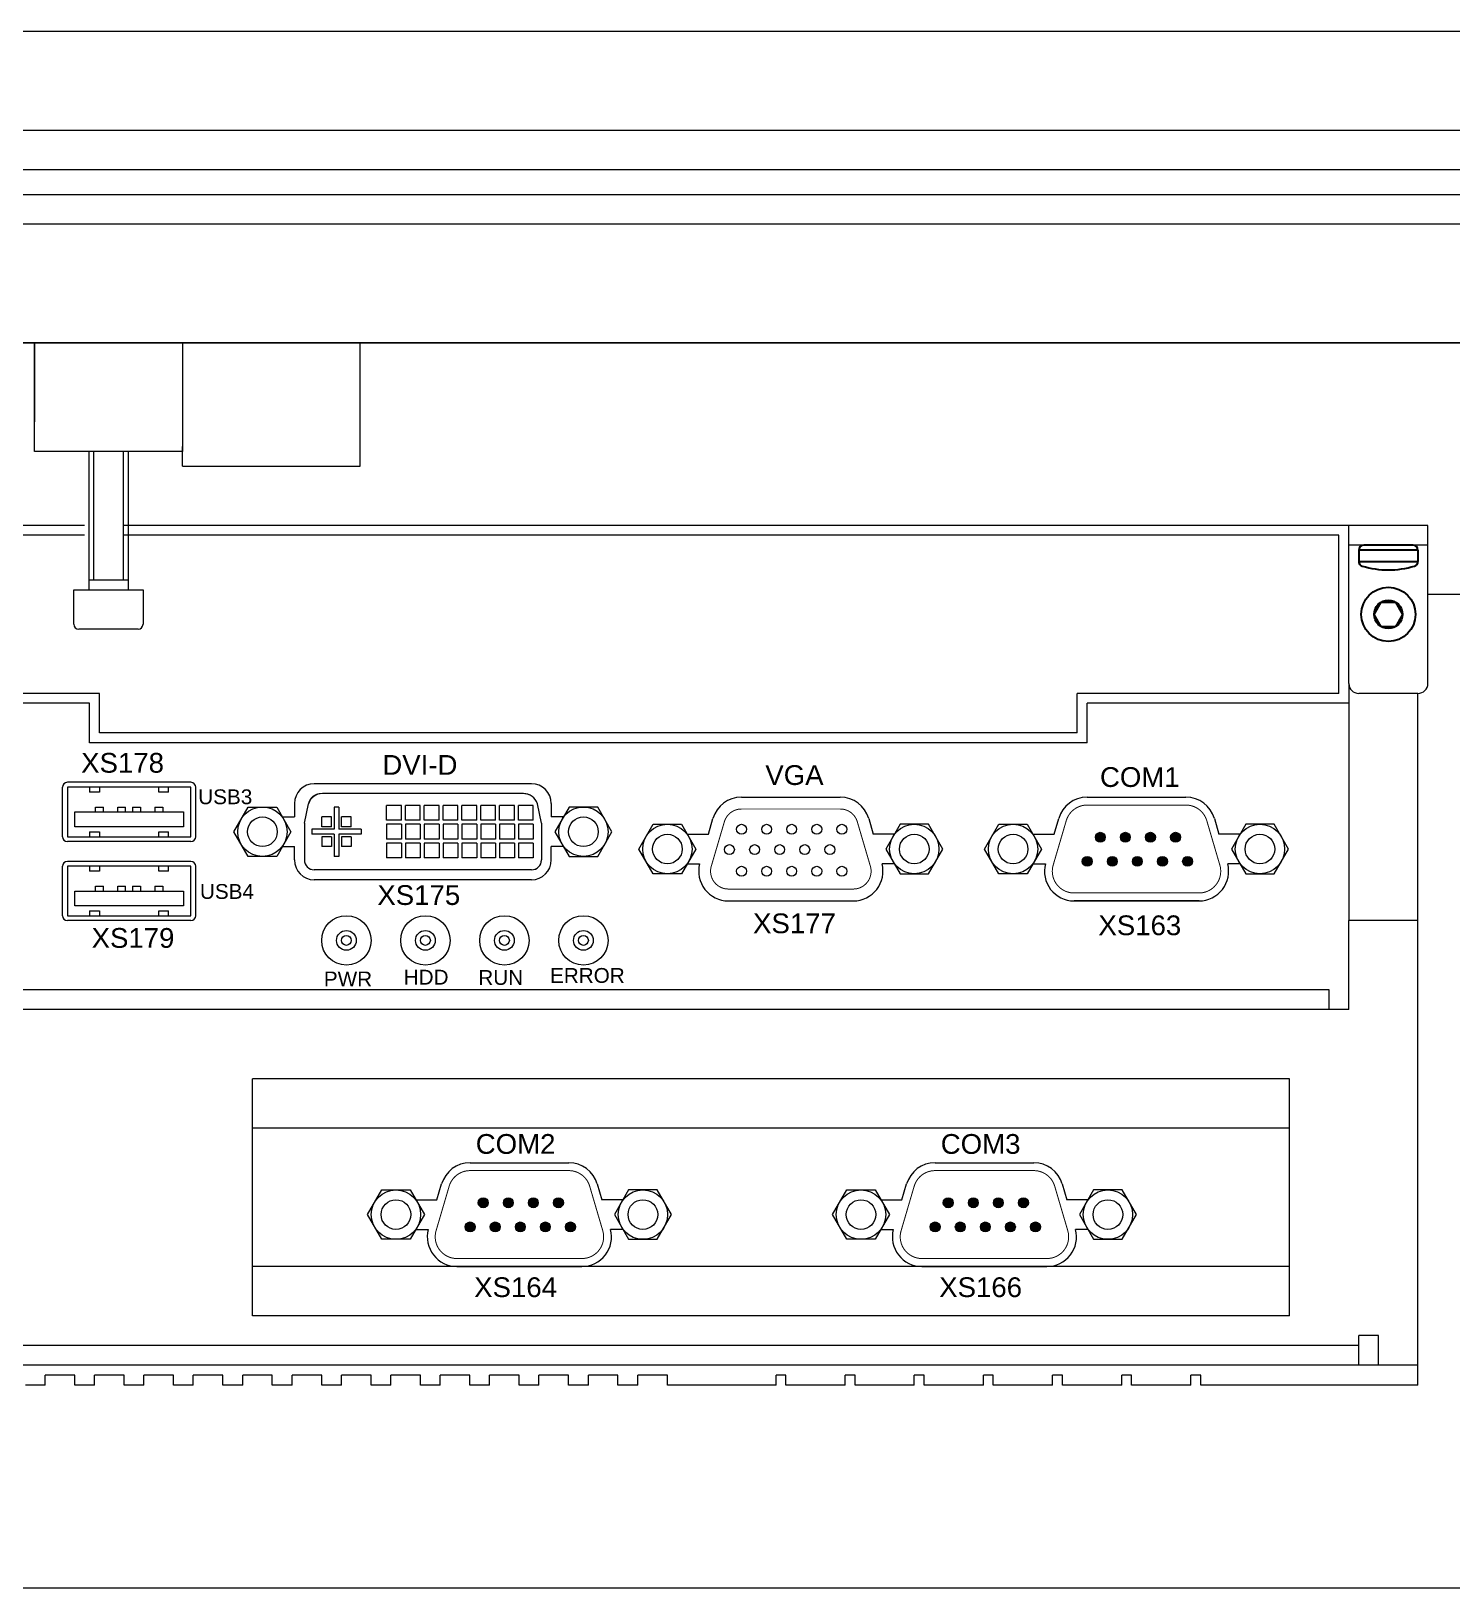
# Model space of a CAD drawing. Extents: x -2364 to 9601, y -871 to 1549.
# Drawn here: x 3772.4 to 3916.3, y -154 to 3.6 of the extents above; entities that cross this region are included whole.
import ezdxf

# ---------------------------------------------------------------- set-up
doc = ezdxf.new("R2010")
doc.units = 0
doc.layers.get('0').update_dxf_attribs({"linetype": 'CONTINUOUS'})

# ---------------------------------------------------------------- blocks, each defined once
blk = doc.blocks.new('DIN912_M3_TV')
for p, q in [((-1.44, 0), (-0.72, 1.25)), ((-0.72, -1.25), (-1.44, 0)), ((-0.72, 1.25), (0.72, 1.25)), ((0.72, 1.25), (1.44, 0)), ((1.44, 0), (0.72, -1.25)), ((0.72, -1.25), (-0.72, -1.25))]:
    blk.add_line(p, q)
for radius in [2.75, 1.44]:
    blk.add_circle((0, 0), radius)
blk = doc.blocks.new('DIN7985_M3_SV')
for p, q in [((0, 2.5), (0, -2.5)), ((0.5, 3), (0.5, -3)), ((0.5, 3), (1.64, 3)), ((1.64, -3), (1.64, 3)), ((0.5, -3), (1.64, -3))]:
    blk.add_line(p, q)
for centre, radius, start, end in [((0.5, 2.5), 0.5, 90, 180), ((1.64, 2.5), 0.5, 16.6015, 90), ((-6.75, 0), 9.25, 343.3985, 16.6015), ((0.5, -2.5), 0.5, 180, 270), ((1.64, -2.5), 0.5, 270, 343.3985)]:
    blk.add_arc(centre, radius, start, end)

msp = doc.modelspace()

# ---------------------------------------------------------------- linework, layer by layer
at = {"lineweight": 9}
for p, q in [((3545.16709, 3.5708), (4015.41901, 3.5708)), ((3772.74047, -27.96165), (3772.74047, -35.96165)), ((3772.74047, -38.96165), (3772.74047, -27.96165)), ((3787.74047, -27.96165), (3787.74047, -38.96165)), ((3805.74047, -40.46165), (3805.74047, -27.96165)), ((3787.74047, -38.96165), (3772.74047, -38.96165)), ((3778.24047, -38.96165), (3778.24047, -52.96165)), ((3778.74047, -38.96165), (3778.74047, -51.96165)), ((3781.74047, -38.96165), (3781.74047, -51.96165)), ((3782.24047, -38.96165), (3782.24047, -52.96165)), ((3787.74047, -40.46165), (3787.74047, -38.46165)), ((3787.74047, -40.46165), (3805.74047, -40.46165)), ((3777.83125, -46.46165), (3668.0329, -46.46165)), ((3913.83125, -46.46165), (3781.83125, -46.46165)), ((3905.83125, -62.46165), (3905.83125, -46.46165)), ((3913.83125, -62.46165), (3913.83125, -46.46165)), ((3777.83125, -47.46165), (3667.39677, -47.46165)), ((3904.83125, -47.46165), (3781.83125, -47.46165)), ((3904.83125, -63.46165), (3904.83125, -47.46165)), ((3913.83125, -48.46165), (3905.83125, -48.46165)), ((3778.24047, -51.96165), (3782.24047, -51.96165)), ((3776.74047, -52.96165), (3783.74047, -52.96165)), ((3776.74047, -56.46165), (3776.74047, -52.96165)), ((3783.74047, -52.96165), (3783.74047, -56.46165)), ((3926.74047, -53.46165), (3913.83125, -53.46165)), ((3783.24047, -56.96165), (3777.24047, -56.96165)), ((3905.83125, -62.46165), (3905.83125, -86.46165)), ((3779.33125, -63.46165), (3713.83125, -63.46165)), ((3778.33125, -64.46165), (3714.83125, -64.46165)), ((3778.33125, -68.46165), (3778.33125, -64.46165)), ((3779.33125, -67.46165), (3779.33125, -63.46165)), ((3904.83125, -63.46165), (3878.33125, -63.46165)), ((3878.33125, -67.46165), (3878.33125, -63.46165)), ((3905.83125, -64.46165), (3879.33125, -64.46165)), ((3879.33125, -68.46165), (3879.33125, -64.46165)), ((3912.83125, -63.46165), (3906.83125, -63.46165)), ((3912.83125, -133.46165), (3912.83125, -63.46165)), ((3878.33125, -67.46165), (3779.33125, -67.46165)), ((3879.33125, -68.46165), (3778.33125, -68.46165)), ((3788.58125, -72.46165), (3776.08125, -72.46165)), ((3775.58125, -77.96165), (3775.58125, -72.96165)), ((3788.58125, -72.96165), (3776.08125, -72.96165)), ((3776.08125, -72.96165), (3776.08125, -77.96165)), ((3778.33125, -72.96165), (3778.33125, -73.46165)), ((3779.33125, -73.46165), (3778.33125, -73.46165)), ((3779.33125, -72.96165), (3779.33125, -73.46165)), ((3785.33125, -73.46165), (3785.33125, -72.96165)), ((3786.33125, -73.46165), (3785.33125, -73.46165)), ((3786.33125, -73.46165), (3786.33125, -72.96165)), ((3788.58125, -77.96165), (3788.58125, -72.96165)), ((3789.08125, -77.96165), (3789.08125, -72.96165)), ((3823.08125, -72.60165), (3801.08125, -72.60165)), ((3822.25011, -73.60165), (3801.91239, -73.60165)), ((3844.32773, -73.96165), (3854.33478, -73.96165)), ((3879.32773, -73.96165), (3889.33478, -73.96165)), ((3776.83125, -76.96165), (3776.83125, -75.46165)), ((3776.83125, -75.46165), (3787.83125, -75.46165)), ((3778.93125, -74.96165), (3779.73125, -74.96165)), ((3778.93125, -75.46165), (3778.93125, -74.96165)), ((3779.73125, -75.46165), (3779.73125, -74.96165)), ((3781.18125, -74.96165), (3781.98125, -74.96165)), ((3781.18125, -75.46165), (3781.18125, -74.96165)), ((3781.98125, -75.46165), (3781.98125, -74.96165)), ((3782.68125, -74.96165), (3783.48125, -74.96165)), ((3782.68125, -74.96165), (3782.68125, -75.46165)), ((3783.48125, -74.96165), (3783.48125, -75.46165)), ((3784.93125, -74.96165), (3785.73125, -74.96165)), ((3784.93125, -74.96165), (3784.93125, -75.46165)), ((3785.73125, -74.96165), (3785.73125, -75.46165)), ((3787.83125, -75.46165), (3787.83125, -76.96165)), ((3792.9445, -77.46165), (3794.38788, -74.96165)), ((3794.38788, -74.96165), (3797.27463, -74.96165)), ((3797.27463, -74.96165), (3798.718, -77.46165)), ((3799.08125, -74.60165), (3799.08125, -75.96165)), ((3800.08125, -76.60165), (3800.48937, -74.62731)), ((3803.58125, -74.96165), (3803.08125, -74.96165)), ((3803.08125, -74.96165), (3803.08125, -77.21165)), ((3803.58125, -74.96165), (3803.58125, -77.21165)), ((3808.40625, -76.30665), (3808.40625, -74.80665)), ((3809.90625, -74.80665), (3808.40625, -74.80665)), ((3809.90625, -76.30665), (3809.90625, -74.80665)), ((3810.31125, -76.30665), (3810.31125, -74.80665)), ((3811.81125, -74.80665), (3810.31125, -74.80665)), ((3811.81125, -76.30665), (3811.81125, -74.80665)), ((3812.21625, -76.30665), (3812.21625, -74.80665)), ((3813.71625, -74.80665), (3812.21625, -74.80665)), ((3813.71625, -76.30665), (3813.71625, -74.80665)), ((3814.12125, -76.30665), (3814.12125, -74.80665)), ((3815.62125, -74.80665), (3814.12125, -74.80665)), ((3815.62125, -76.30665), (3815.62125, -74.80665)), ((3816.02625, -76.30665), (3816.02625, -74.80665)), ((3817.52625, -74.80665), (3816.02625, -74.80665)), ((3817.52625, -76.30665), (3817.52625, -74.80665)), ((3817.93125, -76.30665), (3817.93125, -74.80665)), ((3819.43125, -74.80665), (3817.93125, -74.80665)), ((3819.43125, -76.30665), (3819.43125, -74.80665)), ((3819.83625, -76.30665), (3819.83625, -74.80665)), ((3821.33625, -74.80665), (3819.83625, -74.80665)), ((3821.33625, -76.30665), (3821.33625, -74.80665)), ((3823.24125, -74.80665), (3821.74125, -74.80665)), ((3821.74125, -76.30665), (3821.74125, -74.80665)), ((3823.24125, -76.30665), (3823.24125, -74.80665)), ((3824.08125, -76.60165), (3823.67314, -74.62731)), ((3825.08125, -74.60165), (3825.08125, -75.96165)), ((3826.88788, -74.96165), (3825.4445, -77.46165)), ((3829.77463, -74.96165), (3826.88788, -74.96165)), ((3831.218, -77.46165), (3829.77463, -74.96165)), ((3787.83125, -76.96165), (3776.83125, -76.96165)), ((3797.85198, -75.96165), (3799.08125, -75.96165)), ((3800.08125, -76.60165), (3800.08125, -80.32165)), ((3802.83125, -75.96165), (3801.83125, -75.96165)), ((3801.83125, -76.96165), (3801.83125, -75.96165)), ((3802.83125, -76.96165), (3801.83125, -76.96165)), ((3802.83125, -76.96165), (3802.83125, -75.96165)), ((3803.83125, -76.96165), (3803.83125, -75.96165)), ((3804.83125, -75.96165), (3803.83125, -75.96165)), ((3804.83125, -76.96165), (3803.83125, -76.96165)), ((3804.83125, -76.96165), (3804.83125, -75.96165)), ((3809.90625, -76.30665), (3808.40625, -76.30665)), ((3808.40625, -76.71165), (3808.40625, -78.21165)), ((3809.90625, -76.71165), (3808.40625, -76.71165)), ((3809.90625, -76.71165), (3809.90625, -78.21165)), ((3811.81125, -76.30665), (3810.31125, -76.30665)), ((3810.31125, -76.71165), (3810.31125, -78.21165)), ((3811.81125, -76.71165), (3810.31125, -76.71165)), ((3811.81125, -76.71165), (3811.81125, -78.21165)), ((3813.71625, -76.30665), (3812.21625, -76.30665)), ((3812.21625, -76.71165), (3812.21625, -78.21165)), ((3813.71625, -76.71165), (3812.21625, -76.71165)), ((3813.71625, -76.71165), (3813.71625, -78.21165)), ((3815.62125, -76.30665), (3814.12125, -76.30665)), ((3814.12125, -76.71165), (3814.12125, -78.21165)), ((3815.62125, -76.71165), (3814.12125, -76.71165)), ((3815.62125, -76.71165), (3815.62125, -78.21165)), ((3817.52625, -76.30665), (3816.02625, -76.30665)), ((3816.02625, -76.71165), (3816.02625, -78.21165)), ((3817.52625, -76.71165), (3816.02625, -76.71165)), ((3817.52625, -76.71165), (3817.52625, -78.21165)), ((3819.43125, -76.30665), (3817.93125, -76.30665)), ((3817.93125, -76.71165), (3817.93125, -78.21165)), ((3819.43125, -76.71165), (3817.93125, -76.71165)), ((3819.43125, -76.71165), (3819.43125, -78.21165)), ((3821.33625, -76.30665), (3819.83625, -76.30665)), ((3819.83625, -76.71165), (3819.83625, -78.21165)), ((3821.33625, -76.71165), (3819.83625, -76.71165)), ((3821.33625, -76.71165), (3821.33625, -78.21165)), ((3823.24125, -76.30665), (3821.74125, -76.30665)), ((3823.24125, -76.71165), (3821.74125, -76.71165)), ((3821.74125, -76.71165), (3821.74125, -78.21165)), ((3823.24125, -76.71165), (3823.24125, -78.21165)), ((3824.08125, -76.60165), (3824.08125, -80.32165)), ((3826.31053, -75.96165), (3825.08125, -75.96165)), ((3833.9445, -79.21165), (3835.38788, -76.71165)), ((3835.38788, -76.71165), (3838.27463, -76.71165)), ((3838.27463, -76.71165), (3839.718, -79.21165)), ((3840.98007, -77.71165), (3841.44963, -76.11515)), ((3857.21287, -76.11515), (3857.68243, -77.71165)), ((3860.38788, -76.71165), (3858.9445, -79.21165)), ((3863.27463, -76.71165), (3860.38788, -76.71165)), ((3864.718, -79.21165), (3863.27463, -76.71165)), ((3868.9445, -79.21165), (3870.38788, -76.71165)), ((3870.38788, -76.71165), (3873.27463, -76.71165)), ((3873.27463, -76.71165), (3874.718, -79.21165)), ((3875.98007, -77.71165), (3876.44963, -76.11515)), ((3892.21287, -76.11515), (3892.68243, -77.71165)), ((3895.38788, -76.71165), (3893.9445, -79.21165)), ((3898.27463, -76.71165), (3895.38788, -76.71165)), ((3899.718, -79.21165), (3898.27463, -76.71165)), ((3776.08125, -77.96165), (3788.58125, -77.96165)), ((3788.58125, -78.46165), (3776.08125, -78.46165)), ((3778.33125, -77.46165), (3779.33125, -77.46165)), ((3778.33125, -77.46165), (3778.33125, -77.96165)), ((3779.33125, -77.46165), (3779.33125, -77.96165)), ((3785.33125, -77.46165), (3786.33125, -77.46165)), ((3785.33125, -77.96165), (3785.33125, -77.46165)), ((3786.33125, -77.96165), (3786.33125, -77.46165)), ((3794.38788, -79.96165), (3792.9445, -77.46165)), ((3798.718, -77.46165), (3797.27463, -79.96165)), ((3800.83125, -77.21165), (3800.83125, -77.71165)), ((3803.08125, -77.21165), (3800.83125, -77.21165)), ((3803.08125, -77.71165), (3800.83125, -77.71165)), ((3801.83125, -77.96165), (3801.83125, -78.96165)), ((3802.83125, -77.96165), (3801.83125, -77.96165)), ((3802.83125, -77.96165), (3802.83125, -78.96165)), ((3803.08125, -77.71165), (3803.08125, -79.96165)), ((3805.83125, -77.21165), (3803.58125, -77.21165)), ((3805.83125, -77.71165), (3803.58125, -77.71165)), ((3803.58125, -77.71165), (3803.58125, -79.96165)), ((3804.83125, -77.96165), (3803.83125, -77.96165)), ((3803.83125, -77.96165), (3803.83125, -78.96165)), ((3804.83125, -77.96165), (3804.83125, -78.96165)), ((3805.83125, -77.21165), (3805.83125, -77.71165)), ((3809.90625, -78.21165), (3808.40625, -78.21165)), ((3809.90625, -78.61665), (3808.40625, -78.61665)), ((3808.40625, -78.61665), (3808.40625, -80.11665)), ((3809.90625, -78.61665), (3809.90625, -80.11665)), ((3811.81125, -78.21165), (3810.31125, -78.21165)), ((3811.81125, -78.61665), (3810.31125, -78.61665)), ((3810.31125, -78.61665), (3810.31125, -80.11665)), ((3811.81125, -78.61665), (3811.81125, -80.11665)), ((3813.71625, -78.21165), (3812.21625, -78.21165)), ((3813.71625, -78.61665), (3812.21625, -78.61665)), ((3812.21625, -78.61665), (3812.21625, -80.11665)), ((3813.71625, -78.61665), (3813.71625, -80.11665)), ((3815.62125, -78.21165), (3814.12125, -78.21165)), ((3815.62125, -78.61665), (3814.12125, -78.61665)), ((3814.12125, -78.61665), (3814.12125, -80.11665)), ((3815.62125, -78.61665), (3815.62125, -80.11665)), ((3817.52625, -78.21165), (3816.02625, -78.21165)), ((3817.52625, -78.61665), (3816.02625, -78.61665)), ((3816.02625, -78.61665), (3816.02625, -80.11665)), ((3817.52625, -78.61665), (3817.52625, -80.11665)), ((3819.43125, -78.21165), (3817.93125, -78.21165)), ((3819.43125, -78.61665), (3817.93125, -78.61665)), ((3817.93125, -78.61665), (3817.93125, -80.11665)), ((3819.43125, -78.61665), (3819.43125, -80.11665)), ((3821.33625, -78.21165), (3819.83625, -78.21165)), ((3821.33625, -78.61665), (3819.83625, -78.61665)), ((3819.83625, -78.61665), (3819.83625, -80.11665)), ((3821.33625, -78.61665), (3821.33625, -80.11665)), ((3823.24125, -78.21165), (3821.74125, -78.21165)), ((3823.24125, -78.61665), (3821.74125, -78.61665)), ((3821.74125, -78.61665), (3821.74125, -80.11665)), ((3823.24125, -78.61665), (3823.24125, -80.11665)), ((3825.4445, -77.46165), (3826.88788, -79.96165)), ((3829.77463, -79.96165), (3831.218, -77.46165)), ((3838.85198, -77.71165), (3840.98007, -77.71165)), ((3859.81053, -77.71165), (3857.68243, -77.71165)), ((3873.85198, -77.71165), (3875.98007, -77.71165)), ((3894.81053, -77.71165), (3892.68243, -77.71165)), ((3797.27463, -79.96165), (3794.38788, -79.96165)), ((3797.85198, -78.96165), (3799.08125, -78.96165)), ((3799.08125, -80.32165), (3799.08125, -78.96165)), ((3802.83125, -78.96165), (3801.83125, -78.96165)), ((3803.58125, -79.96165), (3803.08125, -79.96165)), ((3804.83125, -78.96165), (3803.83125, -78.96165)), ((3809.90625, -80.11665), (3808.40625, -80.11665)), ((3811.81125, -80.11665), (3810.31125, -80.11665)), ((3813.71625, -80.11665), (3812.21625, -80.11665)), ((3815.62125, -80.11665), (3814.12125, -80.11665)), ((3817.52625, -80.11665), (3816.02625, -80.11665)), ((3819.43125, -80.11665), (3817.93125, -80.11665)), ((3821.33625, -80.11665), (3819.83625, -80.11665)), ((3823.24125, -80.11665), (3821.74125, -80.11665)), ((3826.31053, -78.96165), (3825.08125, -78.96165)), ((3825.08125, -80.32165), (3825.08125, -78.96165)), ((3826.88788, -79.96165), (3829.77463, -79.96165)), ((3835.38788, -81.71165), (3833.9445, -79.21165)), ((3839.718, -79.21165), (3838.27463, -81.71165)), ((3858.9445, -79.21165), (3860.38788, -81.71165)), ((3863.27463, -81.71165), (3864.718, -79.21165)), ((3870.38788, -81.71165), (3868.9445, -79.21165)), ((3874.718, -79.21165), (3873.27463, -81.71165)), ((3893.9445, -79.21165), (3895.38788, -81.71165)), ((3898.27463, -81.71165), (3899.718, -79.21165)), ((3775.58125, -85.96165), (3775.58125, -80.96165)), ((3788.58125, -80.46165), (3776.08125, -80.46165)), ((3776.08125, -80.96165), (3776.08125, -85.96165)), ((3788.58125, -80.96165), (3776.08125, -80.96165)), ((3778.33125, -80.96165), (3778.33125, -81.46165)), ((3779.33125, -81.46165), (3778.33125, -81.46165)), ((3779.33125, -80.96165), (3779.33125, -81.46165)), ((3785.33125, -81.46165), (3785.33125, -80.96165)), ((3786.33125, -81.46165), (3785.33125, -81.46165)), ((3786.33125, -81.46165), (3786.33125, -80.96165)), ((3788.58125, -85.96165), (3788.58125, -80.96165)), ((3789.08125, -85.96165), (3789.08125, -80.96165)), ((3823.08125, -81.32165), (3801.08125, -81.32165)), ((3838.27463, -81.71165), (3835.38788, -81.71165)), ((3838.85198, -80.71165), (3840.09946, -80.71165)), ((3859.81053, -80.71165), (3858.56304, -80.71165)), ((3860.38788, -81.71165), (3863.27463, -81.71165)), ((3873.27463, -81.71165), (3870.38788, -81.71165)), ((3873.85198, -80.71165), (3875.09946, -80.71165)), ((3894.81053, -80.71165), (3893.56304, -80.71165)), ((3895.38788, -81.71165), (3898.27463, -81.71165)), ((3776.83125, -83.46165), (3787.83125, -83.46165)), ((3776.83125, -84.96165), (3776.83125, -83.46165)), ((3778.93125, -83.46165), (3778.93125, -82.96165)), ((3778.93125, -82.96165), (3779.73125, -82.96165)), ((3779.73125, -83.46165), (3779.73125, -82.96165)), ((3781.18125, -83.46165), (3781.18125, -82.96165)), ((3781.18125, -82.96165), (3781.98125, -82.96165)), ((3781.98125, -83.46165), (3781.98125, -82.96165)), ((3782.68125, -82.96165), (3782.68125, -83.46165)), ((3782.68125, -82.96165), (3783.48125, -82.96165)), ((3783.48125, -82.96165), (3783.48125, -83.46165)), ((3784.93125, -82.96165), (3784.93125, -83.46165)), ((3784.93125, -82.96165), (3785.73125, -82.96165)), ((3785.73125, -82.96165), (3785.73125, -83.46165)), ((3787.83125, -83.46165), (3787.83125, -84.96165)), ((3823.08125, -82.32165), (3801.08125, -82.32165)), ((3787.83125, -84.96165), (3776.83125, -84.96165)), ((3843.0042, -84.46165), (3855.6583, -84.46165)), ((3878.0042, -84.46165), (3890.6583, -84.46165)), ((3890.6583, -84.46165), (3878.0042, -84.46165)), ((3776.08125, -85.96165), (3788.58125, -85.96165)), ((3788.58125, -86.46165), (3776.08125, -86.46165)), ((3778.33125, -85.46165), (3778.33125, -85.96165)), ((3778.33125, -85.46165), (3779.33125, -85.46165)), ((3779.33125, -85.46165), (3779.33125, -85.96165)), ((3785.33125, -85.96165), (3785.33125, -85.46165)), ((3785.33125, -85.46165), (3786.33125, -85.46165)), ((3786.33125, -85.96165), (3786.33125, -85.46165)), ((3905.83125, -95.46165), (3905.83125, -86.46165)), ((3912.83125, -86.46165), (3905.83125, -86.46165)), ((3903.83125, -93.46165), (3656.85199, -93.46165)), ((3903.83125, -95.46165), (3903.83125, -93.46165)), ((3905.83125, -95.46165), (3656.94982, -95.46165)), ((3899.83125, -102.46165), (3794.83125, -102.46165)), ((3794.83125, -126.46165), (3794.83125, -102.46165)), ((3899.83125, -102.46165), (3794.83125, -102.46165)), ((3794.83125, -126.46165), (3794.83125, -102.46165)), ((3899.83125, -126.46165), (3899.83125, -102.46165)), ((3899.83125, -126.46165), (3899.83125, -102.46165)), ((3899.83125, -107.46165), (3794.83125, -107.46165)), ((3899.83125, -107.46165), (3794.83125, -107.46165)), ((3816.84814, -110.96165), (3826.85519, -110.96165)), ((3863.93093, -110.96165), (3873.93798, -110.96165)), ((3813.50049, -114.71165), (3813.97004, -113.11515)), ((3829.73329, -113.11515), (3830.20284, -114.71165)), ((3860.58327, -114.71165), (3861.05283, -113.11515)), ((3876.81607, -113.11515), (3877.28563, -114.71165)), ((3806.46491, -116.21165), (3807.90829, -113.71165)), ((3807.90829, -113.71165), (3810.79504, -113.71165)), ((3810.79504, -113.71165), (3812.23842, -116.21165)), ((3811.37239, -114.71165), (3813.50049, -114.71165)), ((3832.33094, -114.71165), (3830.20284, -114.71165)), ((3832.90829, -113.71165), (3831.46491, -116.21165)), ((3835.79504, -113.71165), (3832.90829, -113.71165)), ((3837.23842, -116.21165), (3835.79504, -113.71165)), ((3853.5477, -116.21165), (3854.99108, -113.71165)), ((3854.99108, -113.71165), (3857.87783, -113.71165)), ((3857.87783, -113.71165), (3859.3212, -116.21165)), ((3858.45518, -114.71165), (3860.58327, -114.71165)), ((3879.41373, -114.71165), (3877.28563, -114.71165)), ((3879.99108, -113.71165), (3878.5477, -116.21165)), ((3882.87783, -113.71165), (3879.99108, -113.71165)), ((3884.3212, -116.21165), (3882.87783, -113.71165)), ((3807.90829, -118.71165), (3806.46491, -116.21165)), ((3812.23842, -116.21165), (3810.79504, -118.71165)), ((3831.46491, -116.21165), (3832.90829, -118.71165)), ((3835.79504, -118.71165), (3837.23842, -116.21165)), ((3854.99108, -118.71165), (3853.5477, -116.21165)), ((3859.3212, -116.21165), (3857.87783, -118.71165)), ((3878.5477, -116.21165), (3879.99108, -118.71165)), ((3882.87783, -118.71165), (3884.3212, -116.21165)), ((3811.37239, -117.71165), (3812.61987, -117.71165)), ((3832.33094, -117.71165), (3831.08346, -117.71165)), ((3858.45518, -117.71165), (3859.70266, -117.71165)), ((3879.41373, -117.71165), (3878.16624, -117.71165)), ((3810.79504, -118.71165), (3807.90829, -118.71165)), ((3832.90829, -118.71165), (3835.79504, -118.71165)), ((3857.87783, -118.71165), (3854.99108, -118.71165)), ((3879.99108, -118.71165), (3882.87783, -118.71165)), ((3899.83125, -121.46165), (3794.83125, -121.46165)), ((3899.83125, -121.46165), (3794.83125, -121.46165)), ((3828.17872, -121.46165), (3815.52461, -121.46165)), ((3815.52461, -121.46165), (3828.17872, -121.46165)), ((3875.2615, -121.46165), (3862.6074, -121.46165)), ((3862.6074, -121.46165), (3875.2615, -121.46165)), ((3899.83125, -126.46165), (3794.83125, -126.46165)), ((3899.83125, -126.46165), (3794.83125, -126.46165)), ((3908.83125, -128.46165), (3906.83125, -128.46165)), ((3906.83125, -131.46165), (3906.83125, -128.46165)), ((3908.83125, -131.46165), (3908.83125, -128.46165)), ((3906.83125, -129.46165), (3657.98082, -129.46165)), ((3912.83125, -131.46165), (3658.41455, -131.46165)), ((3773.83125, -133.46165), (3771.83125, -133.46165)), ((3773.83125, -133.46165), (3773.83125, -132.46165)), ((3776.83125, -132.46165), (3773.83125, -132.46165)), ((3776.83125, -133.46165), (3776.83125, -132.46165)), ((3778.83125, -133.46165), (3776.83125, -133.46165)), ((3778.83125, -133.46165), (3778.83125, -132.46165)), ((3781.83125, -132.46165), (3778.83125, -132.46165)), ((3781.83125, -133.46165), (3781.83125, -132.46165)), ((3783.83125, -133.46165), (3781.83125, -133.46165)), ((3783.83125, -133.46165), (3783.83125, -132.46165)), ((3786.83125, -132.46165), (3783.83125, -132.46165)), ((3786.83125, -133.46165), (3786.83125, -132.46165)), ((3788.83125, -133.46165), (3786.83125, -133.46165)), ((3788.83125, -133.46165), (3788.83125, -132.46165)), ((3791.83125, -132.46165), (3788.83125, -132.46165)), ((3791.83125, -133.46165), (3791.83125, -132.46165)), ((3793.83125, -133.46165), (3791.83125, -133.46165)), ((3796.83125, -132.46165), (3793.83125, -132.46165)), ((3793.83125, -133.46165), (3793.83125, -132.46165)), ((3796.83125, -133.46165), (3796.83125, -132.46165)), ((3798.83125, -133.46165), (3796.83125, -133.46165)), ((3798.83125, -133.46165), (3798.83125, -132.46165)), ((3801.83125, -132.46165), (3798.83125, -132.46165)), ((3801.83125, -133.46165), (3801.83125, -132.46165)), ((3803.83125, -133.46165), (3801.83125, -133.46165)), ((3803.83125, -133.46165), (3803.83125, -132.46165)), ((3806.83125, -132.46165), (3803.83125, -132.46165)), ((3806.83125, -133.46165), (3806.83125, -132.46165)), ((3808.83125, -133.46165), (3806.83125, -133.46165)), ((3808.83125, -133.46165), (3808.83125, -132.46165)), ((3811.83125, -132.46165), (3808.83125, -132.46165)), ((3811.83125, -133.46165), (3811.83125, -132.46165)), ((3813.83125, -133.46165), (3811.83125, -133.46165)), ((3813.83125, -133.46165), (3813.83125, -132.46165)), ((3816.83125, -132.46165), (3813.83125, -132.46165)), ((3816.83125, -133.46165), (3816.83125, -132.46165)), ((3818.83125, -133.46165), (3816.83125, -133.46165)), ((3818.83125, -133.46165), (3818.83125, -132.46165)), ((3821.83125, -132.46165), (3818.83125, -132.46165)), ((3821.83125, -133.46165), (3821.83125, -132.46165)), ((3823.83125, -133.46165), (3821.83125, -133.46165)), ((3823.83125, -133.46165), (3823.83125, -132.46165)), ((3826.83125, -132.46165), (3823.83125, -132.46165)), ((3826.83125, -133.46165), (3826.83125, -132.46165)), ((3828.83125, -133.46165), (3826.83125, -133.46165)), ((3828.83125, -133.46165), (3828.83125, -132.46165)), ((3831.83125, -132.46165), (3828.83125, -132.46165)), ((3831.83125, -133.46165), (3831.83125, -132.46165)), ((3833.83125, -133.46165), (3831.83125, -133.46165)), ((3833.83125, -133.46165), (3833.83125, -132.46165)), ((3836.83125, -132.46165), (3833.83125, -132.46165)), ((3836.83125, -133.46165), (3836.83125, -132.46165)), ((3847.83125, -133.46165), (3836.83125, -133.46165)), ((3848.83125, -132.46165), (3847.83125, -132.46165)), ((3847.83125, -133.46165), (3847.83125, -132.46165)), ((3848.83125, -133.46165), (3848.83125, -132.46165)), ((3854.83125, -133.46165), (3848.83125, -133.46165)), ((3854.83125, -133.46165), (3854.83125, -132.46165)), ((3855.83125, -132.46165), (3854.83125, -132.46165)), ((3855.83125, -133.46165), (3855.83125, -132.46165)), ((3855.83125, -133.46165), (3855.83125, -132.46165)), ((3861.83125, -133.46165), (3855.83125, -133.46165)), ((3861.83125, -133.46165), (3861.83125, -132.46165)), ((3862.83125, -132.46165), (3861.83125, -132.46165)), ((3862.83125, -133.46165), (3862.83125, -132.46165)), ((3862.83125, -133.46165), (3862.83125, -132.46165)), ((3868.83125, -133.46165), (3862.83125, -133.46165)), ((3868.83125, -133.46165), (3868.83125, -132.46165)), ((3869.83125, -132.46165), (3868.83125, -132.46165)), ((3869.83125, -133.46165), (3869.83125, -132.46165)), ((3869.83125, -133.46165), (3869.83125, -132.46165)), ((3875.83125, -133.46165), (3869.83125, -133.46165)), ((3875.83125, -133.46165), (3875.83125, -132.46165)), ((3876.83125, -132.46165), (3875.83125, -132.46165)), ((3876.83125, -133.46165), (3876.83125, -132.46165)), ((3876.83125, -133.46165), (3876.83125, -132.46165)), ((3882.83125, -133.46165), (3876.83125, -133.46165)), ((3882.83125, -133.46165), (3882.83125, -132.46165)), ((3883.83125, -132.46165), (3882.83125, -132.46165)), ((3883.83125, -133.46165), (3883.83125, -132.46165)), ((3883.83125, -133.46165), (3883.83125, -132.46165)), ((3889.83125, -133.46165), (3883.83125, -133.46165)), ((3889.83125, -133.46165), (3889.83125, -132.46165)), ((3890.83125, -132.46165), (3889.83125, -132.46165)), ((3890.83125, -133.46165), (3890.83125, -132.46165)), ((3912.83125, -133.46165), (3890.83125, -133.46165)), ((3545.16709, -153.99411), (4015.41901, -153.99411))]:
    msp.add_line(p, q, dxfattribs=at)
at = {"color": 7, "linetype": 'Continuous', "lineweight": 9}
for p, q in [((3580.33125, -6.46165), (3980.33126, -6.46165)), ((3980.33126, -10.46165), (3580.33125, -10.46165)), ((3550.33125, -12.96165), (4010.33126, -12.96165)), ((4010.33126, -15.96165), (3550.33125, -15.96165)), ((4010.33126, -27.96165), (3665.33125, -27.96165))]:
    msp.add_line(p, q, dxfattribs=at)
at = {"color": 8, "linetype": 'Continuous', "lineweight": 9}
msp.add_line((4000.83125, -28.01165), (3650.33126, -28.01165), dxfattribs=at)
at = {"lineweight": 9, "const_width": 0.1}
msp.add_lwpolyline([(3823.08125, -81.32165), (3801.08125, -81.32165, -0.414213562), (3800.08125, -80.32165), (3800.08125, -76.60165), (3800.48937, -74.62731, -0.389264752), (3801.91239, -73.60165), (3822.25011, -73.60165, -0.322822806), (3823.67314, -74.62731), (3824.08125, -76.60165), (3824.08125, -80.32165, -0.414213562), (3823.08125, -81.32165, -1)], format="xyb", dxfattribs=at)
at = {"lineweight": 9}
for points in [[(3855.6583, -83.26165, 0.1, 0.1, 0), (3843.0042, -83.26165, 0.1, 0.1, -0.500705616), (3841.27734, -80.95375, 0.1, 0.1, 0), (3842.60087, -76.45375, 0.1, 0.1, -0.332706414), (3844.32773, -75.16165, 0.1, 0.1, 0), (3854.33478, -75.16165, 0.1, 0.1, -0.332706414), (3856.06163, -76.45375, 0.1, 0.1, 0), (3857.38516, -80.95375, 0.1, 0.1, -0.500705616)], [(3890.6583, -83.66165, 0.1, 0.1, 0), (3878.0042, -83.66165, 0.1, 0.1, -0.500705616), (3875.89359, -80.84089, 0.1, 0.1, 0), (3877.21712, -76.34089, 0.1, 0.1, -0.332706414), (3879.32773, -74.76165, 0.1, 0.1, 0), (3889.33478, -74.76165, 0.1, 0.1, -0.332706414), (3891.44538, -76.34089, 0.1, 0.1, 0), (3892.76891, -80.84089, 0.1, 0.1, -0.500705616)], [(3828.17872, -120.66165, 0.1, 0.1, 0), (3815.52461, -120.66165, 0.1, 0.1, -0.500705616), (3813.41401, -117.84089, 0.1, 0.1, 0), (3814.73754, -113.34089, 0.1, 0.1, -0.332706414), (3816.84814, -111.76165, 0.1, 0.1, 0), (3826.85519, -111.76165, 0.1, 0.1, -0.332706414), (3828.96579, -113.34089, 0.1, 0.1, 0), (3830.28932, -117.84089, 0.1, 0.1, -0.500705616)], [(3875.2615, -120.66165, 0.1, 0.1, 0), (3862.6074, -120.66165, 0.1, 0.1, -0.500705616), (3860.49679, -117.84089, 0.1, 0.1, 0), (3861.82032, -113.34089, 0.1, 0.1, -0.332706414), (3863.93093, -111.76165, 0.1, 0.1, 0), (3873.93798, -111.76165, 0.1, 0.1, -0.332706414), (3876.04858, -113.34089, 0.1, 0.1, 0), (3877.37211, -117.84089, 0.1, 0.1, -0.500705616)]]:
    msp.add_lwpolyline(points, format="xyseb", close=True, dxfattribs=at)
at = {"lineweight": 9, "const_width": 0.5}
for points in [[(3880.41226, -78.02067, 1), (3880.91226, -78.02067, 1)], [(3882.95226, -78.02067, 1), (3883.45226, -78.02067, 1)], [(3885.49226, -78.02067, 1), (3885.99226, -78.02067, 1)], [(3888.03226, -78.02067, 1), (3888.53226, -78.02067, 1)], [(3879.0892, -80.46165, 1), (3879.5892, -80.46165, 1)], [(3881.6292, -80.46165, 1), (3882.1292, -80.46165, 1)], [(3884.1692, -80.46165, 1), (3884.6692, -80.46165, 1)], [(3886.7092, -80.46165, 1), (3887.2092, -80.46165, 1)], [(3889.2492, -80.46165, 1), (3889.7492, -80.46165, 1)], [(3817.93268, -115.02067, 1), (3818.43268, -115.02067, 1)], [(3820.47268, -115.02067, 1), (3820.97268, -115.02067, 1)], [(3823.01268, -115.02067, 1), (3823.51268, -115.02067, 1)], [(3825.55268, -115.02067, 1), (3826.05268, -115.02067, 1)], [(3865.01546, -115.02067, 1), (3865.51546, -115.02067, 1)], [(3867.55546, -115.02067, 1), (3868.05546, -115.02067, 1)], [(3870.09546, -115.02067, 1), (3870.59546, -115.02067, 1)], [(3872.63546, -115.02067, 1), (3873.13546, -115.02067, 1)], [(3816.60961, -117.46165, 1), (3817.10961, -117.46165, 1)], [(3819.14961, -117.46165, 1), (3819.64961, -117.46165, 1)], [(3821.68961, -117.46165, 1), (3822.18961, -117.46165, 1)], [(3824.22961, -117.46165, 1), (3824.72961, -117.46165, 1)], [(3826.76961, -117.46165, 1), (3827.26961, -117.46165, 1)], [(3863.6924, -117.46165, 1), (3864.1924, -117.46165, 1)], [(3866.2324, -117.46165, 1), (3866.7324, -117.46165, 1)], [(3868.7724, -117.46165, 1), (3869.2724, -117.46165, 1)], [(3871.3124, -117.46165, 1), (3871.8124, -117.46165, 1)], [(3873.8524, -117.46165, 1), (3874.3524, -117.46165, 1)]]:
    msp.add_lwpolyline(points, format="xyb", close=True, dxfattribs=at)
at = {"lineweight": 9}
for centre, radius in [((3795.83125, -77.46165), 2.5), ((3828.33125, -77.46165), 2.5), ((3795.83125, -77.46165), 1.5), ((3828.33125, -77.46165), 1.5), ((3836.83125, -79.21165), 2.5), ((3844.3392, -77.21165), 0.5), ((3846.8792, -77.21165), 0.5), ((3849.4192, -77.21165), 0.5), ((3851.9592, -77.21165), 0.5), ((3854.4992, -77.21165), 0.5), ((3861.83125, -79.21165), 2.5), ((3871.83125, -79.21165), 2.5), ((3896.83125, -79.21165), 2.5), ((3836.83125, -79.21165), 1.5), ((3843.11515, -79.27067), 0.5), ((3845.66226, -79.27067), 0.5), ((3848.20226, -79.27067), 0.5), ((3850.74226, -79.27067), 0.5), ((3853.28226, -79.27067), 0.5), ((3861.83125, -79.21165), 1.5), ((3871.83125, -79.21165), 1.5), ((3880.66226, -78.02067), 0.5), ((3883.20226, -78.02067), 0.5), ((3885.74226, -78.02067), 0.5), ((3888.28226, -78.02067), 0.5), ((3896.83125, -79.21165), 1.5), ((3879.3392, -80.46165), 0.5), ((3881.8792, -80.46165), 0.5), ((3884.4192, -80.46165), 0.5), ((3886.9592, -80.46165), 0.5), ((3889.4992, -80.46165), 0.5), ((3844.3392, -81.46165), 0.5), ((3846.8792, -81.46165), 0.5), ((3849.4192, -81.46165), 0.5), ((3851.9592, -81.46165), 0.5), ((3854.4992, -81.46165), 0.5), ((3804.33125, -88.46165), 2.5), ((3812.33125, -88.46165), 2.5), ((3820.33125, -88.46165), 2.5), ((3828.33125, -88.46165), 2.5), ((3804.33125, -88.46165), 1), ((3804.33125, -88.46165), 0.5), ((3812.33125, -88.46165), 1), ((3812.33125, -88.46165), 0.5), ((3820.33125, -88.46165), 1), ((3820.33125, -88.46165), 0.5), ((3828.33125, -88.46165), 1), ((3828.33125, -88.46165), 0.5), ((3809.35166, -116.21165), 2.5), ((3809.35166, -116.21165), 1.5), ((3818.18268, -115.02067), 0.5), ((3820.72268, -115.02067), 0.5), ((3823.26268, -115.02067), 0.5), ((3825.80268, -115.02067), 0.5), ((3834.35166, -116.21165), 2.5), ((3834.35166, -116.21165), 1.5), ((3856.43445, -116.21165), 2.5), ((3856.43445, -116.21165), 1.5), ((3865.26546, -115.02067), 0.5), ((3867.80546, -115.02067), 0.5), ((3870.34546, -115.02067), 0.5), ((3872.88546, -115.02067), 0.5), ((3881.43445, -116.21165), 2.5), ((3881.43445, -116.21165), 1.5), ((3816.85961, -117.46165), 0.5), ((3819.39961, -117.46165), 0.5), ((3821.93961, -117.46165), 0.5), ((3824.47961, -117.46165), 0.5), ((3827.01961, -117.46165), 0.5), ((3863.9424, -117.46165), 0.5), ((3866.4824, -117.46165), 0.5), ((3869.0224, -117.46165), 0.5), ((3871.5624, -117.46165), 0.5), ((3874.1024, -117.46165), 0.5)]:
    msp.add_circle(centre, radius, dxfattribs=at)
for centre, radius, start, end in [((3777.24047, -56.46165), 0.5, 180, 270), ((3783.24047, -56.46165), 0.5, 270, 0), ((3906.83125, -62.46165), 1, 180, 270), ((3912.83125, -62.46165), 1, 270, 0), ((3776.08125, -72.96165), 0.5, 90, 180), ((3788.58125, -72.96165), 0.5, 0, 90), ((3801.08125, -74.60165), 2, 90, 180), ((3801.91239, -75.10165), 1.5, 90, 161.5650512), ((3822.25011, -75.10165), 1.5, 18.4349488, 90), ((3823.08125, -74.60165), 2, 0, 90), ((3844.32773, -76.96165), 3, 90, 163.6104597), ((3854.33478, -76.96165), 3, 16.3895403, 90), ((3879.32773, -76.96165), 3, 90, 163.6104597), ((3889.33478, -76.96165), 3, 16.3895403, 90), ((3776.08125, -77.96165), 0.5, 180, 270), ((3788.58125, -77.96165), 0.5, 270, 0), ((3801.08125, -80.32165), 2, 180, 270), ((3801.08125, -80.32165), 1, 180, 270), ((3823.08125, -80.32165), 1, 270, 0), ((3823.08125, -80.32165), 2, 270, 0), ((3776.08125, -80.96165), 0.5, 90, 180), ((3788.58125, -80.96165), 0.5, 0, 90), ((3843.0042, -81.46165), 3, 165.5224878, 270), ((3855.6583, -81.46165), 3, 270, 14.4775122), ((3878.0042, -81.46165), 3, 165.5224878, 270), ((3890.6583, -81.46165), 3, 270, 14.4775122), ((3776.08125, -85.96165), 0.5, 180, 270), ((3788.58125, -85.96165), 0.5, 270, 0), ((3816.84814, -113.96165), 3, 90, 163.6104597), ((3826.85519, -113.96165), 3, 16.3895403, 90), ((3863.93093, -113.96165), 3, 90, 163.6104597), ((3873.93798, -113.96165), 3, 16.3895403, 90), ((3815.52461, -118.46165), 3, 165.5224878, 270), ((3828.17872, -118.46165), 3, 270, 14.4775122), ((3862.6074, -118.46165), 3, 165.5224878, 270), ((3875.2615, -118.46165), 3, 270, 14.4775122)]:
    msp.add_arc(centre, radius, start, end, dxfattribs=at)

# ---------------------------------------------------------------- block references
for name, p, rotation in [('DIN7985_M3_SV', (3909.83125, -48.46165), 270), ('DIN912_M3_TV', (3909.83125, -55.46165), 180)]:
    msp.add_blockref(name, p, dxfattribs=dict(at, rotation=rotation))

# ---------------------------------------------------------------- texts
at = {"lineweight": 9, "attachment_point": 8}
for s, insert, char_height, width in [('{\\fArial|b0|i0|c0|p34;XS178}', (3781.66898, -71.51424), 2, 20), ('\\fArial|b0|i0|c0|p34;DVI-D', (3811.77275, -71.69782), 2, 20), ('\\fArial|b0|i0|c0|p34;VGA', (3849.69911, -72.75646), 2, 20), ('\\fArial|b0|i0|c0|p34;COM1', (3884.66615, -72.95567), 2, 20), ('\\fArial|b0|i0|c0|p34;USB3', (3792.06555, -74.69571), 1.5, 7.5829617), ('\\fArial|b0|i0|c0|p34;USB4', (3792.24021, -84.27956), 1.5, 6.778791), ('{\\fArial|b0|i0|c0|p34;XS175}', (3811.66045, -84.9014), 2, 20), ('{\\fArial|b0|i0|c0|p34;XS177}', (3849.69911, -87.76146), 2, 20), ('{\\fArial|b0|i0|c0|p34;XS163}', (3884.66615, -87.96066), 2, 20), ('{\\fArial|b0|i0|c0|p34;XS179}', (3782.72788, -89.24047), 2, 20), ('\\fArial|b0|i0|c0|p34;ERROR', (3828.73033, -92.77905), 1.5, 20), ('\\fArial|b0|i0|c0|p34;PWR', (3804.49285, -93.11133), 1.5, 20), ('\\fArial|b0|i0|c0|p34;HDD', (3812.40347, -92.93283), 1.5, 20), ('\\fArial|b0|i0|c0|p34;RUN', (3819.95739, -92.98806), 1.5, 20), ('{\\fArial|b0|i0|c0|p34;COM2}', (3821.46356, -110.09183), 2, 20), ('{\\fArial|b0|i0|c0|p34;COM3}', (3868.54634, -110.09183), 2, 20), ('{\\fArial|b0|i0|c0|p34;XS164}', (3821.46356, -124.58971), 2, 20), ('{\\fArial|b0|i0|c0|p34;XS166}', (3868.54634, -124.58971), 2, 20)]:
    msp.add_mtext(s, dxfattribs=dict(at, insert=insert, char_height=char_height, width=width))

doc.saveas('drawing.dxf')
